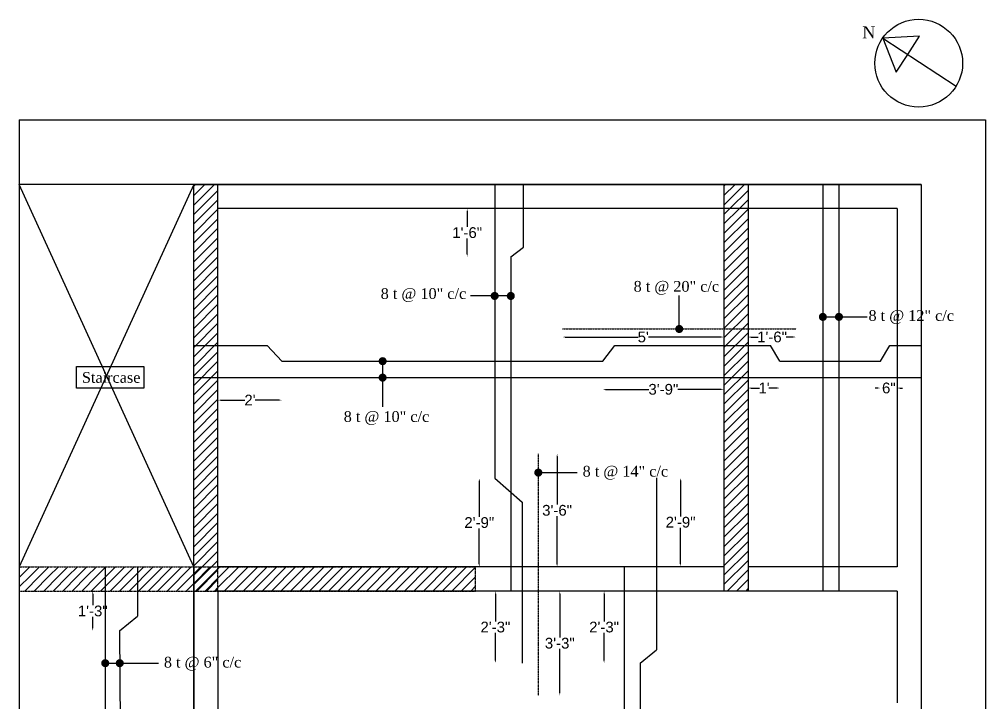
# Model space of a CAD drawing. Header units: inches. Extents: x 2686 to 6206, y -836 to 53.
# Drawn here: x 5647.2 to 6007.2, y -344.7 to -90.2 of the extents above; entities that cross this region are included whole.
import ezdxf

# ---------------------------------------------------------------- set-up
doc = ezdxf.new("R2010")
doc.units = ezdxf.units.IN
doc.header["$LTSCALE"] = 0.1
doc.header["$MEASUREMENT"] = 0
doc.linetypes.add('DASHED', pattern=[0.75, 0.5, -0.25])
doc.linetypes.add('DASHED2', pattern=[0.375, 0.25, -0.125])
for name, color, linetype in [('MH - Beam and slab layout', 7, 'Continuous'), ('MH - Beams', 3, 'DASHED2'), ('MH - Slab reinforcement', 3, 'Continuous')]:
    doc.layers.add(name, color=color, linetype=linetype)
doc.styles.get("Standard").update_dxf_attribs({"font": 'arial.ttf'})
doc.dimstyles.get("Standard").update_dxf_attribs({"dimtxt": 6, "dimasz": 3, "dimexe": 0, "dimexo": 0.0625, "dimgap": 0.09, "dimtad": 0, "dimtih": 1, "dimtoh": 1, "dimdec": 1, "dimzin": 0, "dimdsep": 46, "dimlunit": 4, "dimtxsty": 'Standard', "dimblk": 'DOT', "dimcen": 0.09, "dimse1": 1, "dimse2": 1, "dimadec": 0, "dimazin": 0, "dimtfac": 1, "dimtdec": 1, "dimtofl": 0, "dimtmove": 0, "dimatfit": 3, "dimfxl": 1, "dimtolj": 1, "dimtzin": 0, "dimarcsym": 0})
pattern_1 = [(45, (862.607, 15.6165), (-1.767767, 1.767767), [])]
pattern_2 = [(45, (862.607, 15.6165), (-1.767767, 1.767767), [])]

# ---------------------------------------------------------------- blocks, each defined once
blk = doc.blocks.new('_Dot')
at = {"color": 0, "linetype": 'ByBlock', "lineweight": -2}
blk.add_line((-0.5, 0), (-1, 0), dxfattribs=at)
at = {"color": 0, "linetype": 'ByBlock', "const_width": 0.5}
blk.add_lwpolyline([(-0.25, 0, 1), (0.25, 0, 1)], format="xyb", close=True, dxfattribs=at)
blk = doc.blocks.new('*D212')
at = {"layer": 'Defpoints', "color": 0}
for p in [(5814, -160.63), (5830.24, -160.63), (5830.24, -178.63)]:
    blk.add_point(p, dxfattribs=at)
at = {"layer": 'MH - Slab reinforcement', "color": 0, "lineweight": -2}
for p, q in [((5814, -161.63), (5814, -167.5)), ((5814, -177.63), (5814, -171.77))]:
    blk.add_line(p, q, dxfattribs=at)
at = {"layer": 'MH - Slab reinforcement', "color": 0}
for points in [[(5814.17, -161.63), (5813.83, -161.63), (5814, -160.63)], [(5813.83, -177.63), (5814.17, -177.63), (5814, -178.63)]]:
    blk.add_solid(points, dxfattribs=at)
at = {"layer": 'MH - Slab reinforcement', "color": 0, "insert": (5814, -169.63), "char_height": 4, "attachment_point": 5}
blk.add_mtext('\\A1;1\'-6"', dxfattribs=at)
blk = doc.blocks.new('*D213')
at = {"layer": 'Defpoints', "color": 0}
for p in [(5721.15, -212.33), (5745, -217.5), (5721.15, -232)]:
    blk.add_point(p, dxfattribs=at)
at = {"layer": 'MH - Slab reinforcement', "color": 0, "lineweight": -2}
for p, q in [((5722.15, -232), (5731.11, -232)), ((5744, -232), (5735.04, -232))]:
    blk.add_line(p, q, dxfattribs=at)
at = {"layer": 'MH - Slab reinforcement', "color": 0}
for points in [[(5722.15, -231.83), (5722.15, -232.17), (5721.15, -232)], [(5744, -232.17), (5744, -231.83), (5745, -232)]]:
    blk.add_solid(points, dxfattribs=at)
at = {"layer": 'MH - Slab reinforcement', "color": 0, "insert": (5733.08, -232), "char_height": 4, "attachment_point": 5}
blk.add_mtext("\\A1;2'", dxfattribs=at)
blk = doc.blocks.new('*D214')
at = {"layer": 'Defpoints', "color": 0}
for p in [(5864.5, -217.5), (5909.65, -216.17), (5909.65, -228)]:
    blk.add_point(p, dxfattribs=at)
at = {"layer": 'MH - Slab reinforcement', "color": 0, "lineweight": -2}
for p, q in [((5865.5, -228), (5881.68, -228)), ((5908.65, -228), (5892.48, -228))]:
    blk.add_line(p, q, dxfattribs=at)
at = {"layer": 'MH - Slab reinforcement', "color": 0}
for points in [[(5865.5, -227.83), (5865.5, -228.17), (5864.5, -228)], [(5908.65, -228.17), (5908.65, -227.83), (5909.65, -228)]]:
    blk.add_solid(points, dxfattribs=at)
at = {"layer": 'MH - Slab reinforcement', "color": 0, "insert": (5887.08, -228), "char_height": 4, "attachment_point": 5}
blk.add_mtext('\\A1;3\'-9"', dxfattribs=at)
blk = doc.blocks.new('*D215')
at = {"layer": 'Defpoints', "color": 0}
for p in [(5849.5, -205.5), (5849.5, -208.5), (5909.65, -205.5)]:
    blk.add_point(p, dxfattribs=at)
at = {"layer": 'MH - Slab reinforcement', "color": 0, "lineweight": -2}
for p, q in [((5850.5, -208.5), (5877.65, -208.5)), ((5908.65, -208.5), (5881.5, -208.5))]:
    blk.add_line(p, q, dxfattribs=at)
at = {"layer": 'MH - Slab reinforcement', "color": 0}
for points in [[(5850.5, -208.33), (5850.5, -208.67), (5849.5, -208.5)], [(5908.65, -208.67), (5908.65, -208.33), (5909.65, -208.5)]]:
    blk.add_solid(points, dxfattribs=at)
at = {"layer": 'MH - Slab reinforcement', "color": 0, "insert": (5879.58, -208.5), "char_height": 4, "attachment_point": 5}
blk.add_mtext("\\A1;5'", dxfattribs=at)
blk = doc.blocks.new('*D216')
at = {"layer": 'Defpoints', "color": 0}
for p in [(5918.65, -205.5), (5936.5, -205.5), (5936.5, -208.5)]:
    blk.add_point(p, dxfattribs=at)
at = {"layer": 'MH - Slab reinforcement', "color": 0, "lineweight": -2}
for p, q in [((5919.65, -208.5), (5922.36, -208.5)), ((5935.5, -208.5), (5932.79, -208.5))]:
    blk.add_line(p, q, dxfattribs=at)
at = {"layer": 'MH - Slab reinforcement', "color": 0}
for points in [[(5919.65, -208.33), (5919.65, -208.67), (5918.65, -208.5)], [(5935.5, -208.67), (5935.5, -208.33), (5936.5, -208.5)]]:
    blk.add_solid(points, dxfattribs=at)
at = {"layer": 'MH - Slab reinforcement', "color": 0, "insert": (5927.58, -208.5), "char_height": 4, "attachment_point": 5}
blk.add_mtext('\\A1;1\'-6"', dxfattribs=at)
blk = doc.blocks.new('*D217')
at = {"layer": 'Defpoints', "color": 0}
for p in [(5918.65, -216.17), (5930.5, -217.5), (5918.65, -227.5)]:
    blk.add_point(p, dxfattribs=at)
at = {"layer": 'MH - Slab reinforcement', "color": 0, "lineweight": -2}
for p, q in [((5919.65, -227.5), (5922.84, -227.5)), ((5929.5, -227.5), (5926.32, -227.5))]:
    blk.add_line(p, q, dxfattribs=at)
at = {"layer": 'MH - Slab reinforcement', "color": 0}
for points in [[(5919.65, -227.33), (5919.65, -227.67), (5918.65, -227.5)], [(5929.5, -227.67), (5929.5, -227.33), (5930.5, -227.5)]]:
    blk.add_solid(points, dxfattribs=at)
at = {"layer": 'MH - Slab reinforcement', "color": 0, "insert": (5924.58, -227.5), "char_height": 4, "attachment_point": 5}
blk.add_mtext("\\A1;1'", dxfattribs=at)
blk = doc.blocks.new('*D218')
at = {"layer": 'Defpoints', "color": 0}
for p in [(5968, -217.5), (5974.15, -217.5), (5974.15, -227.5)]:
    blk.add_point(p, dxfattribs=at)
at = {"layer": 'MH - Slab reinforcement', "color": 0, "lineweight": -2}
for p, q in [((5967, -227.5), (5966, -227.5)), ((5975.15, -227.5), (5976.15, -227.5))]:
    blk.add_line(p, q, dxfattribs=at)
at = {"layer": 'MH - Slab reinforcement', "color": 0}
for points in [[(5967, -227.67), (5967, -227.33), (5968, -227.5)], [(5975.15, -227.33), (5975.15, -227.67), (5974.15, -227.5)]]:
    blk.add_solid(points, dxfattribs=at)
at = {"layer": 'MH - Slab reinforcement', "color": 0, "insert": (5971.08, -227.5), "char_height": 4, "attachment_point": 5}
blk.add_mtext('\\A1;6"', dxfattribs=at)
blk = doc.blocks.new('*D219')
at = {"layer": 'Defpoints', "color": 0}
for p in [(5824.24, -261.13), (5818.5, -294.13), (5824.24, -294.13)]:
    blk.add_point(p, dxfattribs=at)
at = {"layer": 'MH - Slab reinforcement', "color": 0, "lineweight": -2}
for p, q in [((5818.5, -262.13), (5818.5, -275.5)), ((5818.5, -293.13), (5818.5, -279.77))]:
    blk.add_line(p, q, dxfattribs=at)
at = {"layer": 'MH - Slab reinforcement', "color": 0}
for points in [[(5818.67, -262.13), (5818.33, -262.13), (5818.5, -261.13)], [(5818.33, -293.13), (5818.67, -293.13), (5818.5, -294.13)]]:
    blk.add_solid(points, dxfattribs=at)
at = {"layer": 'MH - Slab reinforcement', "color": 0, "insert": (5818.5, -277.63), "char_height": 4, "attachment_point": 5}
blk.add_mtext('\\A1;2\'-9"', dxfattribs=at)
blk = doc.blocks.new('*D220')
at = {"layer": 'Defpoints', "color": 0}
for p in [(5840.5, -252), (5840.5, -294.13), (5847.5, -294.13)]:
    blk.add_point(p, dxfattribs=at)
at = {"layer": 'MH - Slab reinforcement', "color": 0, "lineweight": -2}
for p, q in [((5847.5, -253), (5847.5, -270.93)), ((5847.5, -293.13), (5847.5, -275.2))]:
    blk.add_line(p, q, dxfattribs=at)
at = {"layer": 'MH - Slab reinforcement', "color": 0}
for points in [[(5847.67, -253), (5847.33, -253), (5847.5, -252)], [(5847.33, -293.13), (5847.67, -293.13), (5847.5, -294.13)]]:
    blk.add_solid(points, dxfattribs=at)
at = {"layer": 'MH - Slab reinforcement', "color": 0, "insert": (5847.5, -273.07), "char_height": 4, "attachment_point": 5}
blk.add_mtext('\\A1;3\'-6"', dxfattribs=at)
blk = doc.blocks.new('*D221')
at = {"layer": 'Defpoints', "color": 0}
for p in [(5840.5, -303.13), (5840.5, -342), (5848.5, -342)]:
    blk.add_point(p, dxfattribs=at)
at = {"layer": 'MH - Slab reinforcement', "color": 0, "lineweight": -2}
for p, q in [((5848.5, -304.13), (5848.5, -320.43)), ((5848.5, -341), (5848.5, -324.7))]:
    blk.add_line(p, q, dxfattribs=at)
at = {"layer": 'MH - Slab reinforcement', "color": 0}
for points in [[(5848.67, -304.13), (5848.33, -304.13), (5848.5, -303.13)], [(5848.33, -341), (5848.67, -341), (5848.5, -342)]]:
    blk.add_solid(points, dxfattribs=at)
at = {"layer": 'MH - Slab reinforcement', "color": 0, "insert": (5848.5, -322.57), "char_height": 4, "attachment_point": 5}
blk.add_mtext('\\A1;3\'-3"', dxfattribs=at)
blk = doc.blocks.new('*D222')
at = {"layer": 'Defpoints', "color": 0}
for p in [(5834.5, -303.13), (5824.5, -330), (5834.5, -330)]:
    blk.add_point(p, dxfattribs=at)
at = {"layer": 'MH - Slab reinforcement', "color": 0, "lineweight": -2}
for p, q in [((5824.5, -304.13), (5824.5, -314.43)), ((5824.5, -329), (5824.5, -318.7))]:
    blk.add_line(p, q, dxfattribs=at)
at = {"layer": 'MH - Slab reinforcement', "color": 0}
for points in [[(5824.67, -304.13), (5824.33, -304.13), (5824.5, -303.13)], [(5824.33, -329), (5824.67, -329), (5824.5, -330)]]:
    blk.add_solid(points, dxfattribs=at)
at = {"layer": 'MH - Slab reinforcement', "color": 0, "insert": (5824.5, -316.57), "char_height": 4, "attachment_point": 5}
blk.add_mtext('\\A1;2\'-3"', dxfattribs=at)
blk = doc.blocks.new('*D223')
at = {"layer": 'Defpoints', "color": 0}
for p in [(5865, -303.13), (5878.5, -303.13), (5878.5, -330)]:
    blk.add_point(p, dxfattribs=at)
at = {"layer": 'MH - Slab reinforcement', "color": 0, "lineweight": -2}
for p, q in [((5865, -304.13), (5865, -314.43)), ((5865, -329), (5865, -318.7))]:
    blk.add_line(p, q, dxfattribs=at)
at = {"layer": 'MH - Slab reinforcement', "color": 0}
for points in [[(5865.17, -304.13), (5864.83, -304.13), (5865, -303.13)], [(5864.83, -329), (5865.17, -329), (5865, -330)]]:
    blk.add_solid(points, dxfattribs=at)
at = {"layer": 'MH - Slab reinforcement', "color": 0, "insert": (5865, -316.57), "char_height": 4, "attachment_point": 5}
blk.add_mtext('\\A1;2\'-3"', dxfattribs=at)
blk = doc.blocks.new('*D224')
at = {"layer": 'Defpoints', "color": 0}
for p in [(5884.5, -261), (5893.5, -261), (5884.5, -294)]:
    blk.add_point(p, dxfattribs=at)
at = {"layer": 'MH - Slab reinforcement', "color": 0, "lineweight": -2}
for p, q in [((5893.5, -262), (5893.5, -275.37)), ((5893.5, -293), (5893.5, -279.63))]:
    blk.add_line(p, q, dxfattribs=at)
at = {"layer": 'MH - Slab reinforcement', "color": 0}
for points in [[(5893.67, -262), (5893.33, -262), (5893.5, -261)], [(5893.33, -293), (5893.67, -293), (5893.5, -294)]]:
    blk.add_solid(points, dxfattribs=at)
at = {"layer": 'MH - Slab reinforcement', "color": 0, "insert": (5893.5, -277.5), "char_height": 4, "attachment_point": 5}
blk.add_mtext('\\A1;2\'-9"', dxfattribs=at)
blk = doc.blocks.new('*D251')
at = {"layer": 'Defpoints', "color": 0}
for p in [(5674.5, -303.13), (5684.5, -303.13), (5684.5, -318)]:
    blk.add_point(p, dxfattribs=at)
at = {"layer": 'MH - Slab reinforcement', "color": 0, "lineweight": -2}
for p, q in [((5674.5, -304.13), (5674.5, -308.43)), ((5674.5, -317), (5674.5, -312.7))]:
    blk.add_line(p, q, dxfattribs=at)
at = {"layer": 'MH - Slab reinforcement', "color": 0}
for points in [[(5674.67, -304.13), (5674.33, -304.13), (5674.5, -303.13)], [(5674.33, -317), (5674.67, -317), (5674.5, -318)]]:
    blk.add_solid(points, dxfattribs=at)
at = {"layer": 'MH - Slab reinforcement', "color": 0, "insert": (5674.5, -310.57), "char_height": 4, "attachment_point": 5}
blk.add_mtext('\\A1;1\'-3"', dxfattribs=at)

msp = doc.modelspace()

# ---------------------------------------------------------------- hatches: boundary and pattern name
at = {"layer": 'MH - Beams'}
h = msp.add_hatch(dxfattribs=at)
h.set_pattern_fill('ANSI31', color=256, scale=20, style=0)
h.set_pattern_definition([(45, (665.107, 15.6165), (-1.767767, 1.767767), [])])
h.paths.add_polyline_path([(5721.15, -160.63), (5721.15, -151.63), (5712.15, -151.63), (5712.15, -160.63)])
h = msp.add_hatch(dxfattribs=at)
h.set_pattern_fill('ANSI31', color=256, scale=20, style=0)
h.set_pattern_definition(pattern_2)
h.paths.add_polyline_path([(5918.65, -160.63), (5918.65, -151.63), (5909.65, -151.63), (5909.65, -160.63)])
h = msp.add_hatch(dxfattribs=at)
h.set_pattern_fill('ANSI31', color=256, scale=20, style=0)
h.set_pattern_definition([(45, (665.107, 15.6165), (-1.767767, 1.767767), [])])
h.paths.add_polyline_path([(5721.15, -294.13), (5721.15, -160.63), (5712.15, -160.63), (5712.15, -294.13), (5712.15, -303.13), (5721.15, -303.13)])
h = msp.add_hatch(dxfattribs=at)
h.set_pattern_fill('ANSI31', color=256, scale=20, style=0)
h.set_pattern_definition(pattern_2)
h.paths.add_polyline_path([(5918.65, -294.13), (5918.65, -160.63), (5909.65, -160.63), (5909.65, -294.13), (5909.65, -303.13), (5918.65, -303.13)])
h = msp.add_hatch(dxfattribs=at)
h.set_pattern_fill('ANSI31', color=256, scale=20, style=0)
h.set_pattern_definition(pattern_1)
h.paths.add_polyline_path([(5647.15, -297.63), (5647.15, -303.13), (5712.15, -303.13), (5712.15, -294.13), (5679.15, -294.13), (5679.15, -297.63)])
h = msp.add_hatch(dxfattribs=at)
h.set_pattern_fill('ANSI31', color=256, scale=20, style=0)
h.set_pattern_definition(pattern_1)
h.paths.add_polyline_path([(5679.15, -297.63), (5679.15, -294.13), (5647.15, -294.13), (5647.15, -297.63)])
h = msp.add_hatch(dxfattribs=at)
h.set_pattern_fill('ANSI31', color=256, scale=20)
h.set_pattern_definition(pattern_1)
h.paths.add_polyline_path([(5721.15, -303.13), (5721.15, -294.13), (5712.15, -294.13), (5712.15, -303.13)])
h = msp.add_hatch(dxfattribs=at)
h.set_pattern_fill('ANSI31', color=256, scale=20, style=0)
h.set_pattern_definition(pattern_1)
h.paths.add_polyline_path([(5817.15, -303.13), (5817.15, -294.13), (5721.15, -294.13), (5721.15, -303.13)])

# ---------------------------------------------------------------- linework, layer by layer
for p, q in [((5712.15, -151.63), (5647.15, -151.63)), ((5712.15, -294.13), (5712.15, -372.13)), ((5721.15, -303.13), (5721.15, -425.63))]:
    msp.add_line(p, q)
for points in [[(5647.15, -127.63), (6007.15, -127.63), (6007.15, -617.63)], [(5647.15, -127.63), (5647.15, -617.63)], [(5983.15, -151.63), (5712.15, -151.63)], [(5712.15, -294.13), (5712.15, -151.63)], [(5721.15, -294.13), (5721.15, -151.63)], [(5909.65, -151.63), (5909.65, -303.13)], [(5918.65, -151.63), (5918.65, -303.13)], [(5983.15, -151.63), (5983.15, -308.71)], [(5974.15, -160.63), (5721.15, -160.63)], [(5974.15, -160.63), (5974.15, -294.13)], [(5909.65, -294.13), (5721.15, -294.13)], [(5974.15, -294.13), (5918.65, -294.13)], [(5909.65, -303.13), (5721.15, -303.13)], [(5918.65, -303.13), (5909.65, -303.13)], [(5974.15, -303.13), (5918.65, -303.13)], [(5974.15, -303.13), (5974.15, -344.71)], [(5983.15, -308.71), (5983.15, -344.71)]]:
    msp.add_lwpolyline(points)
msp.add_lwpolyline([(5712.15, -151.63), (5983.15, -151.63), (5983.15, -579.13), (5767.15, -579.13), (5767.15, -434.63), (5712.15, -434.63), (5712.15, -151.63)], close=True)
for p, q in [((5647.15, -294.13), (5817.15, -294.13)), ((5721.15, -303.13), (5721.15, -294.13)), ((5817.15, -303.13), (5817.15, -294.13)), ((5647.15, -303.13), (5817.15, -303.13))]:
    msp.add_line(p, q, dxfattribs=at)
at = {"layer": 'MH - Slab reinforcement'}
for p, q in [((5982.46, -96.45), (5968.9, -97.14)), ((5968.9, -97.14), (5996.16, -115.01)), ((5968.9, -97.14), (5973.78, -109.89)), ((5978.16, -103.21), (5982.46, -96.45)), ((5973.78, -109.89), (5978.16, -103.21)), ((5712.15, -294.13), (5647.15, -151.63)), ((5712.15, -151.63), (5647.15, -294.13)), ((5824.24, -151.63), (5824.24, -261.13)), ((5835, -175), (5835, -151.63)), ((5946.5, -151.63), (5946.5, -303.13)), ((5952.5, -151.63), (5952.5, -303.13)), ((5830.24, -178.63), (5835, -175)), ((5830.24, -178.63), (5830.24, -303.13)), ((5712.15, -211.63), (5739.5, -211.63)), ((5745, -217.5), (5739.5, -211.63)), ((5864.5, -217.5), (5869, -211.63)), ((5869, -211.63), (5927, -211.63)), ((5930.5, -217.5), (5927, -211.63)), ((5968, -217.5), (5971.5, -211.63)), ((5971.5, -211.63), (5983.15, -211.63)), ((5745, -217.5), (5864.5, -217.5)), ((5930.5, -217.5), (5968, -217.5)), ((5712.15, -223.63), (5983.15, -223.63)), ((5824.24, -261.13), (5834.5, -270)), ((5884.5, -261), (5884.5, -325)), ((5834.5, -270), (5834.5, -330)), ((5679.15, -294.13), (5679.15, -398.5)), ((5691.15, -294.13), (5691.15, -312.46)), ((5872.5, -294.13), (5872.5, -398.5)), ((5684.5, -318), (5691.15, -312.46)), ((5684.5, -318), (5685.15, -434.63)), ((5878.5, -330), (5884.5, -325)), ((5878.5, -330), (5878.5, -434.63))]:
    msp.add_line(p, q, dxfattribs=at)
at = {"layer": 'MH - Slab reinforcement', "linetype": 'DASHED'}
for p, q in [((5849.5, -205.5), (5936.5, -205.5)), ((5840.5, -252), (5840.5, -342))]:
    msp.add_line(p, q, dxfattribs=at)
at = {"layer": 'MH - Slab reinforcement'}
msp.add_lwpolyline([(5668.5, -219.5), (5693.5, -219.5), (5693.5, -227.5), (5668.5, -227.5)], close=True, dxfattribs=at)
msp.add_circle((5982.2, -106.5), 16.35, dxfattribs=at)

# ---------------------------------------------------------------- texts
at = {"layer": 'MH - Beam and slab layout', "insert": (5668.5, -221.55), "char_height": 4, "width": 25.7581, "attachment_point": 1}
msp.add_mtext('\\pxqc;{\\fTimes New Roman|b0|i0|c0|p34;Staircase}', dxfattribs=at)
at = {"layer": 'MH - Slab reinforcement', "attachment_point": 1}
for s, insert, char_height, width in [('\\pxqc;{\\fTimes New Roman|b0|i0|c0|p34;N}', (5946.82, -92.75), 4.5, 33.5905), ('{\\fTimes New Roman|b0|i0|c0|p34;8 t @ 10" c/c}', (5781.78, -190.32), 4, 36), ('{\\fTimes New Roman|b0|i0|c0|p34;8 t @ 20" c/c}', (5876, -187.62), 4, 36), ('{\\fTimes New Roman|b0|i0|c0|p34;8 t @ 12" c/c}', (5963.5, -198.5), 4, 36), ('{\\fTimes New Roman|b0|i0|c0|p34;8 t @ 10" c/c}', (5768, -236.12), 4, 36), ('{\\fTimes New Roman|b0|i0|c0|p34;8 t @ 14" c/c}', (5857, -256.5), 4, 36), ('{\\fTimes New Roman|b0|i0|c0|p34;8 t @ 6" c/c}', (5701, -327.62), 4, 36)]:
    msp.add_mtext(s, dxfattribs=dict(at, insert=insert, char_height=char_height, width=width))

# ---------------------------------------------------------------- dimensions: what is measured, and where the dimension line sits
at = {"layer": 'MH - Slab reinforcement'}
for base, p1, p2, override, picture, middle in [((5814, -160.63), (5830.24, -178.63), (5830.24, -160.63), {"dimtxt": 4, "dimasz": 1, "dimsah": 0, "dimldrblk": 'Dot'}, '*D212', (5814, -169.63)), ((5847.5, -294.13), (5840.5, -252), (5840.5, -294.13), {"dimtxt": 4, "dimasz": 1, "dimldrblk": 'Dot'}, '*D220', (5847.5, -273.07)), ((5818.5, -294.13), (5824.24, -261.13), (5824.24, -294.13), {"dimtxt": 4, "dimasz": 1, "dimldrblk": 'Dot'}, '*D219', (5818.5, -277.63)), ((5893.5, -261), (5884.5, -294), (5884.5, -261), {"dimtxt": 4, "dimasz": 1, "dimldrblk": 'Dot'}, '*D224', (5893.5, -277.5)), ((5674.5, -303.13), (5684.5, -318), (5684.5, -303.13), {"dimtxt": 4, "dimasz": 1, "dimldrblk": 'Dot'}, '*D251', (5674.5, -310.57)), ((5824.5, -330), (5834.5, -303.13), (5834.5, -330), {"dimtxt": 4, "dimasz": 1, "dimldrblk": 'Dot'}, '*D222', (5824.5, -316.57)), ((5848.5, -342), (5840.5, -303.13), (5840.5, -342), {"dimtxt": 4, "dimasz": 1, "dimldrblk": 'Dot'}, '*D221', (5848.5, -322.57)), ((5865, -303.13), (5878.5, -330), (5878.5, -303.13), {"dimtxt": 4, "dimasz": 1, "dimldrblk": 'Dot'}, '*D223', (5865, -316.57))]:
    dim = msp.add_linear_dim(base=base, p1=p1, p2=p2, angle=90, dimstyle='Standard', override=override, dxfattribs=at)
    dim.commit()
    dim.dimension.update_dxf_attribs({"geometry": picture, "text_midpoint": middle})
for base, p1, p2, picture, middle in [((5849.5, -208.5), (5909.6539, -205.5), (5849.5, -205.5), '*D215', (5879.5769, -208.5)), ((5936.5, -208.5), (5918.6539, -205.5), (5936.5, -205.5), '*D216', (5927.5769, -208.5)), ((5721.1539, -232), (5745, -217.5), (5721.1539, -212.3337), '*D213', (5733.0769, -232)), ((5909.6539, -228), (5864.5, -217.5), (5909.6539, -216.1674), '*D214', (5887.0769, -228)), ((5918.6539, -227.5), (5930.5, -217.5), (5918.6539, -216.1674), '*D217', (5924.5769, -227.5)), ((5974.1539, -227.5), (5968, -217.5), (5974.1539, -217.5), '*D218', (5971.0769, -227.5))]:
    dim = msp.add_linear_dim(base=base, p1=p1, p2=p2, dimstyle='Standard', override={"dimtxt": 4, "dimasz": 1, "dimldrblk": 'Dot'}, dxfattribs=at)
    dim.commit()
    dim.dimension.update_dxf_attribs({"geometry": picture, "text_midpoint": middle})

# ---------------------------------------------------------------- leaders
for points in [[(5824.24, -193.2), (5815.28, -193.2)], [(5830.24, -193.2), (5815.28, -193.2)], [(5893, -205.5), (5893, -193)], [(5946.5, -201), (5963, -201)], [(5952.5, -201), (5963, -201)], [(5782.5, -217.5), (5782.5, -234.5)], [(5782.5, -223.63), (5782.5, -234.5)], [(5840.5, -259), (5855, -259)], [(5679.15, -330), (5696.5, -330)], [(5684.57, -330), (5699, -330)]]:
    msp.add_leader(points, dimstyle='Standard', override={"dimtad": 0, "dimldrblk": 'Dot'}, dxfattribs=at)

doc.saveas('drawing.dxf')
